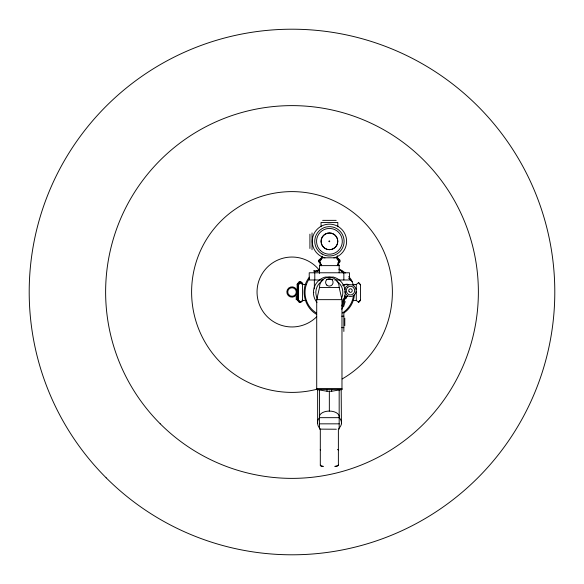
<?xml version="1.0" encoding="UTF-8"?>
<svg xmlns="http://www.w3.org/2000/svg" width="584" height="584" viewBox="0 0 584 584"><rect width="100%" height="100%" fill="white"/><g stroke="black" fill="none" stroke-linecap="round" stroke-linejoin="round"><path stroke-width="0.88" d="M339.173 428.065A43.231 16.089 0 0 0 341.421 423.75L341.487 422.867A43.231 16.089 0 0 0 339.173 417.669A9.964 5.665 0 0 0 329.339 411.078L329.339 391.024M354.364 294.913C353.875 302.037 349.911 308.899 343.983 312.885M316.711 299.65L319.514 287.503A9.84 9.84 0 0 1 329.339 277.21A9.84 9.84 0 0 1 339.173 287.503L341.976 299.65L341.976 389.55L331.683 391.236L327.003 391.236L316.711 389.55L316.711 299.65L341.976 299.65M341.83 306.067L344.823 296.344L345.713 296.621L341.83 309.257M343.531 306.899L345.188 301.534M302.249 299.979L302.841 300.702L300.548 302.57L299.256 302.476L297.147 299.774L297.147 284.226L299.263 281.561L300.548 281.473L302.841 283.342L302.249 284.065L299.957 282.196L298.081 284.226L298.081 299.774L300.256 302.278L302.548 300.41L305.958 300.41M337.296 265.625L339.173 261.311L337.136 257.792L321.514 257.792L319.514 261.311L321.39 265.625M320.324 259.909L321.543 257.792L319.514 261.311L320.455 262.457M309.411 277.159C299.855 288.452 303.892 307.264 316.674 314.396M337.764 263.034L339.173 261.311L337.034 257.792M338.552 262.909L339.961 261.194L339.866 259.916L337.202 257.792M338.019 264.202L339.895 261.909L339.8 260.625L337.136 258.508M360.452 300.118L358.576 302.278L356.284 300.41L352.875 300.41M298.387 284.766L300.256 282.627L302.548 284.496L305.958 284.496M360.452 300.256L358.576 302.278L360.452 300.278L360.452 284.656L358.576 282.627L356.284 284.496L352.875 284.496M300.256 282.627L298.387 284.656L298.387 300.278L300.256 302.278L298.387 300.256M337.837 258.04L337.202 258.727L338.727 260.136M337.136 259.442L337.771 258.756M318.893 260.617L321.594 258.508M320.616 259.668L321.66 258.727M319.514 261.311L321.076 259.909M297.387 300.395L298.081 299.774L297.147 299.774M315.36 271.509L319.725 269.239M342.91 285.583L344.261 284.736A6.504 6.161 -88 0 1 348.889 284.627M343.107 285.839L344.392 285.043A6.154 5.833 -88 0 1 347.319 284.569M321.66 257.792L318.952 259.909L318.791 261.909L320.66 264.202M322.645 220.358L336.216 220.358M321.324 264.939L319.514 264.939L319.514 273.407M337.384 264.939L339.173 264.939L339.173 272.779M319.514 265.625L339.173 265.625M313.418 270.896L319.514 270.896M326.609 279.459L332.989 279.459M323.091 279.991L309.221 279.991L309.221 272.779L349.466 272.779L349.466 279.991L334.705 279.991M297.147 284.226L298.081 284.226L297.395 283.598M319.514 287.503L339.173 287.503M313.418 292.453L313.863 292.453M341.742 316.185L343.852 316.185M341.742 327.646L343.852 327.646M316.711 388.506L341.976 388.506M316.711 389.55L341.976 389.55M319.514 428.065A36.099 15.381 -1.1 0 1 317.645 423.123A52.764 16.965 2.6 0 1 319.514 417.669L339.173 417.669M319.514 423.838L339.173 423.838M336.362 429.225L319.514 429.13L319.514 390.076M338.961 269.239L342.012 270.502L345.297 273.02M337.647 259.909L339.173 261.311M339.173 269.151L343.085 272.852M348.962 278.407L352.225 281.495M358.576 282.627L360.452 284.766M318.857 261.194L320.258 262.909M344.728 296.577L344.487 296.278A6.512 6.168 -88 0 0 347.597 296.621M348.772 276.502L351.291 279.78L353.824 285.89M343.137 284.488L343.45 285.248M341.18 389.564L341.421 423.75M356.284 284.496L356.284 289.803M356.284 291.569L356.284 300.41M344.786 318.105L344.786 325.726M343.852 272.779L343.852 279.991M343.852 312.374L343.852 331.457M339.173 389.426L339.173 429.13M338.377 428.641L338.377 465.039A4.066 1.351 0 0 1 334.844 466.382A4.059 1.526 0 0 0 338.384 464.864M337.815 226.702L337.815 222.453L321.047 222.453L321.047 226.702M337.296 255.69L337.296 258.668M331.683 389.55L331.683 391.236M327.003 389.55L327.003 391.236M322.324 256.245L322.324 258.194M321.12 264.07L321.12 265.771M320.309 428.787L320.309 465.302A3.278 1.088 0 0 0 323.156 466.382M317.645 389.637L317.645 423.123M314.791 272.779L314.791 279.991M314.353 270.896L314.353 272.692M314.353 279.7L314.353 288.861M312.024 232.914L312.024 249.726M309.921 234.162L309.921 248.485M302.548 284.496L302.548 300.41M296.212 295.978L296.212 299.774M353.386 296.081A24.309 24.309 0 0 1 342.275 313.039M316.411 313.039A24.309 24.309 0 0 1 309.25 278.758M317.185 271.399A24.309 24.309 0 0 1 319.616 270.166M341.501 271.399A24.309 24.309 0 0 1 343.779 272.889M348.904 278.013A24.309 24.309 0 0 1 350.4 280.298M342.231 301.811A15.929 15.929 0 0 0 333.464 277.064L325.222 277.064A15.929 15.929 0 0 0 316.966 302.476M345.451 296.803A0.781 0.781 0 0 1 346.202 297.614A0.781 0.781 0 0 1 345.392 298.366A0.781 0.781 0 0 1 344.64 297.555M319.514 417.669A9.964 5.665 0 0 1 329.339 411.078M337.888 449.432A3.694 1.226 0 0 1 338.377 450.045M337.888 449.614A3.679 1.606 0 0 1 338.384 450.417M323.178 466.317A3.27 1.161 0.5 0 1 320.302 465.163M320.309 449.731A2.759 0.92 0 0 1 320.331 449.614M320.302 450.009A2.745 1.197 0 0 1 320.324 449.855M344.815 291.489A5.811 5.497 -88 0 0 345.232 292.971L347.086 295.358A6.154 5.833 -88 0 0 352.772 295.993L355.094 294.081A5.811 5.497 -88 0 0 355.722 288.197L353.875 285.81A6.154 5.833 -88 0 0 348.181 285.174L345.867 287.094A5.811 5.497 -88 0 0 344.786 289.949M347.546 296.292A6.154 5.833 -88 0 1 344.604 295.964M336.844 281.211A13.512 13.512 0 0 1 341.457 298.431M317.229 298.431A13.512 13.512 0 0 1 321.835 281.211M324.981 257.924A17.184 17.184 0 0 1 315.353 231.468A17.184 17.184 0 0 1 343.502 231.468A17.184 17.184 0 0 1 333.88 257.924M317.112 389.2A100.39 100.39 0 0 1 193.238 273.976A100.39 100.39 0 0 1 349.823 209.941A100.39 100.39 0 0 1 342.195 378.943M316.718 316.718A34.96 34.96 0 0 1 266.508 315.922A34.96 34.96 0 0 1 268.896 265.764A34.96 34.96 0 0 1 318.952 269.735M328.96 241.199C329.558 243.061 330.405 239.878 328.96 241.199M344.837 297.402C345.494 299.76 346.706 295.825 344.837 297.402M347.867 287.219L347.108 288.036A4.241 4.015 -88 0 0 346.648 292.328L347.998 294.066A4.497 4.256 -88 0 0 352.159 294.533L353.846 293.139A4.241 4.015 -88 0 0 354.313 288.839L352.955 287.102A4.497 4.256 -88 0 0 348.801 286.635L347.867 287.219M337.486 239.163L336.654 237.155A8.344 8.337 15.9 0 0 321.375 243.484L322.2 245.499A8.344 8.337 15.9 0 0 337.486 239.163M337.494 239.163L336.654 237.148A8.344 8.344 0 0 0 321.368 243.484L322.207 245.492A8.344 8.344 0 0 0 337.494 239.163M344.976 298.293A0.832 0.832 0 0 0 346.254 297.614A0.832 0.832 0 0 0 345.027 296.847A0.832 0.832 0 0 0 344.976 298.293M349.13 291.708A1.854 1.752 -88 0 0 351.561 291.978A1.774 1.679 -88 0 0 351.838 289.46A1.854 1.752 -88 0 0 349.393 289.189A1.774 1.679 -88 0 0 349.123 291.708M326.784 285.087A3.745 3.745 0 0 0 332.989 283.203A3.745 3.745 0 0 0 328.252 278.772A3.745 3.745 0 0 0 326.784 285.087M288.357 295.643A5.146 5.146 0 0 0 296.971 293.329A5.146 5.146 0 0 0 290.671 287.029A5.146 5.146 0 0 0 288.357 295.643M288.992 295.008A4.256 4.256 0 0 0 296.11 293.102A4.256 4.256 0 0 0 290.898 287.89A4.256 4.256 0 0 0 288.992 295.008M322.091 254.033A14.673 14.673 0 0 0 344.1 241.323A14.673 14.673 0 0 0 322.091 228.614A14.673 14.673 0 0 0 322.091 254.033M320.324 250.427A12.877 12.877 0 0 0 341.866 244.652A12.877 12.877 0 0 0 326.098 228.884A12.877 12.877 0 0 0 320.324 250.427M160.213 423.787A186.376 186.376 0 0 0 472.025 340.238A186.376 186.376 0 0 0 243.762 111.975A186.376 186.376 0 0 0 160.213 423.787M106.171 477.829A262.8 262.8 0 0 0 545.843 360.014A262.8 262.8 0 0 0 223.986 38.157A262.8 262.8 0 0 0 106.171 477.829"/></g></svg>
